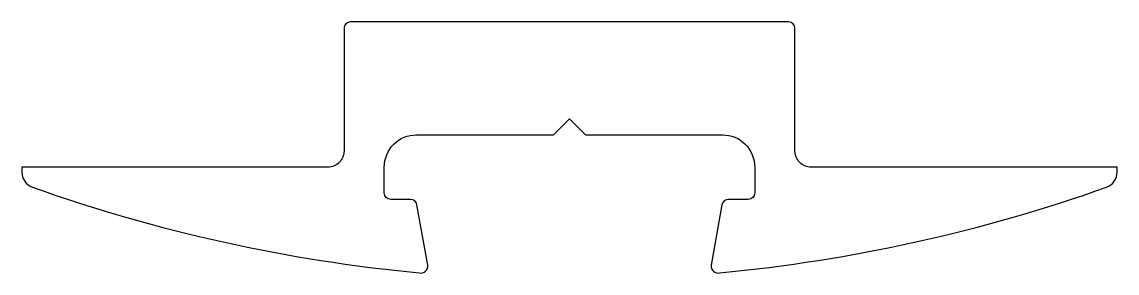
# Model space of a CAD drawing. Extents: x 137.2 to 171.2, y 213.6 to 221.4.
import ezdxf

# ---------------------------------------------------------------- set-up
doc = ezdxf.new("R2010")
doc.units = 0
doc.header["$LTSCALE"] = 15
doc.layers.get('0').update_dxf_attribs({"linetype": 'CONTINUOUS'})

msp = doc.modelspace()

# ---------------------------------------------------------------- linework, layer by layer
at = {"color": 0, "linetype": 'BYBLOCK'}
msp.add_lwpolyline([(149.538, 213.619, 0.539133), (149.796, 213.853), (149.464, 215.732, 0.36397), (149.267, 215.897), (148.649, 215.897, -0.414214), (148.449, 216.097), (148.449, 216.897, -0.414214), (149.449, 217.897), (153.699, 217.897), (154.199, 218.397), (154.699, 217.897), (158.949, 217.897, -0.414214), (159.949, 216.897), (159.949, 216.097, -0.414214), (159.749, 215.897), (159.13, 215.897, 0.36397), (158.933, 215.732), (158.602, 213.853, 0.539133), (158.86, 213.619, 0.061757), (170.874, 216.274, 0.312747), (171.199, 216.743), (171.199, 216.897), (161.699, 216.897, -0.414214), (161.199, 217.397), (161.199, 221.197, 0.414214), (160.999, 221.397), (147.399, 221.397, 0.414214), (147.199, 221.197), (147.199, 217.397, -0.414214), (146.699, 216.897), (137.199, 216.897), (137.199, 216.743, 0.312747), (137.523, 216.274, 0.061757)], format="xyb", close=True, dxfattribs=at)

doc.saveas('drawing.dxf')
